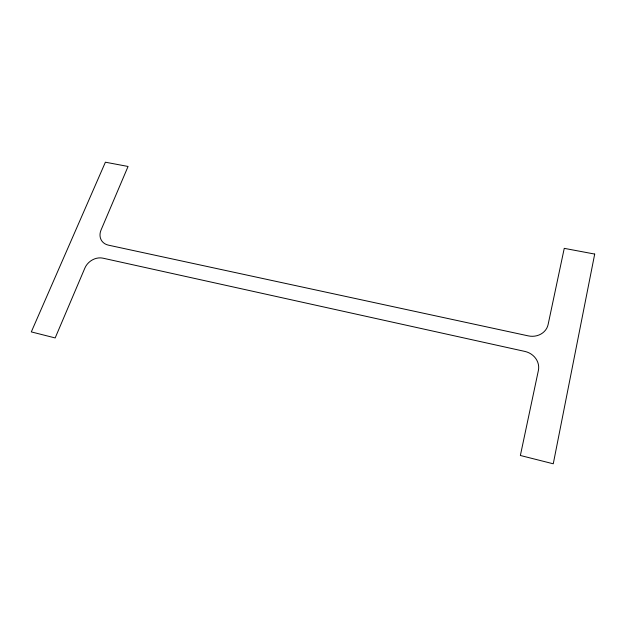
<?xml version="1.0" encoding="UTF-8"?>
<svg xmlns="http://www.w3.org/2000/svg" width="626" height="626" viewBox="0 0 626 626"><rect width="100%" height="100%" fill="white"/><g stroke="black" fill="none" stroke-linecap="round" stroke-linejoin="round"><path stroke-width="0.94" d="M594.7 254.07L553.267 463.796L520.37 455.485L538.383 370.467A17.199 15.697 14.5 0 0 524.87 351.421L102.93 258.17A14.688 12.199 -36.8 0 0 84.878 268.053L55.174 337.938L31.3 331.905L105.395 162.204L128.064 166.461L101.044 230.024A14.367 11.839 -33.7 0 0 108.384 245.142L528.281 335.88A16.863 15.087 10.2 0 0 548.11 324.55L564.253 248.35L594.7 254.07"/></g></svg>
